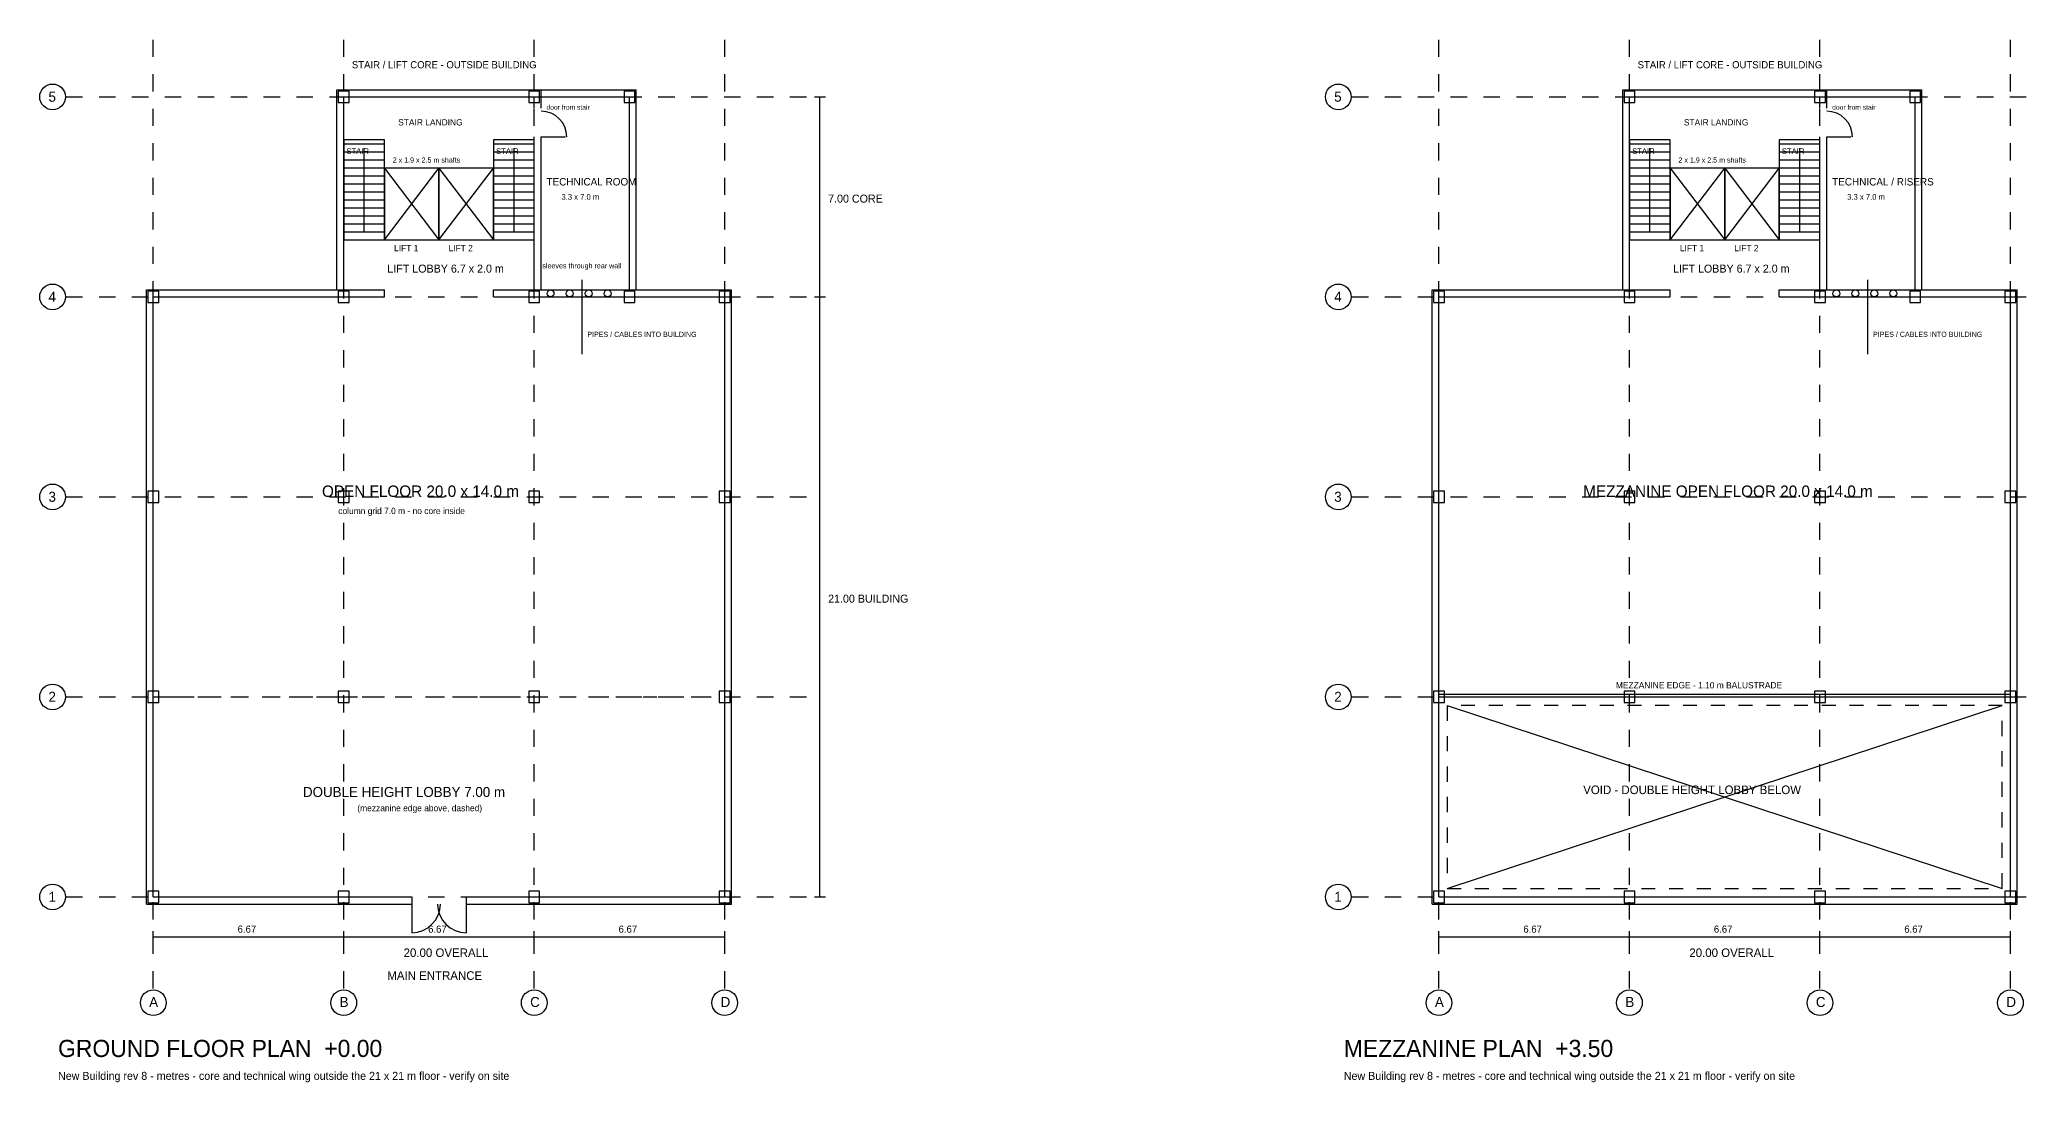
# Model space of a CAD drawing. Header units: metres. Extents: x -4 to 467, y -58 to 89.
# Drawn here: x -4 to 65.6, y -6.5 to 30 of the extents above; entities that cross this region are included whole.
import ezdxf

# ---------------------------------------------------------------- set-up
doc = ezdxf.new("R2010")
doc.units = ezdxf.units.M
for name, color, linetype in [('COLUMNS', 7, 'CONTINUOUS'), ('CORE', 1, 'CONTINUOUS'), ('DIMS', 3, 'CONTINUOUS'), ('DOORS', 4, 'CONTINUOUS'), ('GRID', 8, 'CONTINUOUS'), ('HIDDEN', 8, 'CONTINUOUS'), ('SERVICES', 6, 'CONTINUOUS'), ('SLAB', 7, 'CONTINUOUS'), ('TEXT', 7, 'CONTINUOUS'), ('TITLE', 2, 'CONTINUOUS'), ('WALLS', 7, 'CONTINUOUS')]:
    doc.layers.add(name, color=color, linetype=linetype)

msp = doc.modelspace()

# ---------------------------------------------------------------- linework, layer by layer
at = {"layer": 'COLUMNS'}
for p, q in [((6.8571, 28.2), (6.4762, 28.2)), ((6.4762, 28.2), (6.4762, 27.8)), ((6.8571, 27.8), (6.8571, 28.2)), ((13.5238, 28.2), (13.1429, 28.2)), ((13.1429, 28.2), (13.1429, 27.8)), ((13.5238, 27.8), (13.5238, 28.2)), ((16.8571, 28.2), (16.4762, 28.2)), ((16.4762, 28.2), (16.4762, 27.8)), ((16.8571, 27.8), (16.8571, 28.2)), ((51.8571, 28.2), (51.4762, 28.2)), ((51.4762, 28.2), (51.4762, 27.8)), ((51.8571, 27.8), (51.8571, 28.2)), ((58.5238, 28.2), (58.1429, 28.2)), ((58.1429, 28.2), (58.1429, 27.8)), ((58.5238, 27.8), (58.5238, 28.2)), ((61.8571, 28.2), (61.4762, 28.2)), ((61.4762, 28.2), (61.4762, 27.8)), ((61.8571, 27.8), (61.8571, 28.2)), ((6.4762, 27.8), (6.8571, 27.8)), ((13.1429, 27.8), (13.5238, 27.8)), ((16.4762, 27.8), (16.8571, 27.8)), ((51.4762, 27.8), (51.8571, 27.8)), ((58.1429, 27.8), (58.5238, 27.8)), ((61.4762, 27.8), (61.8571, 27.8)), ((0.1905, 21.2), (-0.1905, 21.2)), ((-0.1905, 21.2), (-0.1905, 20.8)), ((0.1905, 20.8), (0.1905, 21.2)), ((6.8571, 21.2), (6.4762, 21.2)), ((6.4762, 21.2), (6.4762, 20.8)), ((6.8571, 20.8), (6.8571, 21.2)), ((13.5238, 21.2), (13.1429, 21.2)), ((13.1429, 21.2), (13.1429, 20.8)), ((13.5238, 20.8), (13.5238, 21.2)), ((16.8571, 21.2), (16.4762, 21.2)), ((16.4762, 21.2), (16.4762, 20.8)), ((16.8571, 20.8), (16.8571, 21.2)), ((20.1905, 21.2), (19.8095, 21.2)), ((19.8095, 21.2), (19.8095, 20.8)), ((20.1905, 20.8), (20.1905, 21.2)), ((45.1905, 21.2), (44.8095, 21.2)), ((44.8095, 21.2), (44.8095, 20.8)), ((45.1905, 20.8), (45.1905, 21.2)), ((51.8571, 21.2), (51.4762, 21.2)), ((51.4762, 21.2), (51.4762, 20.8)), ((51.8571, 20.8), (51.8571, 21.2)), ((58.5238, 21.2), (58.1429, 21.2)), ((58.1429, 21.2), (58.1429, 20.8)), ((58.5238, 20.8), (58.5238, 21.2)), ((61.8571, 21.2), (61.4762, 21.2)), ((61.4762, 21.2), (61.4762, 20.8)), ((61.8571, 20.8), (61.8571, 21.2)), ((65.1905, 21.2), (64.8095, 21.2)), ((64.8095, 21.2), (64.8095, 20.8)), ((65.1905, 20.8), (65.1905, 21.2)), ((-0.1905, 20.8), (0.1905, 20.8)), ((6.4762, 20.8), (6.8571, 20.8)), ((13.1429, 20.8), (13.5238, 20.8)), ((16.4762, 20.8), (16.8571, 20.8)), ((19.8095, 20.8), (20.1905, 20.8)), ((44.8095, 20.8), (45.1905, 20.8)), ((51.4762, 20.8), (51.8571, 20.8)), ((58.1429, 20.8), (58.5238, 20.8)), ((61.4762, 20.8), (61.8571, 20.8)), ((64.8095, 20.8), (65.1905, 20.8)), ((0.1905, 14.2), (-0.1905, 14.2)), ((-0.1905, 14.2), (-0.1905, 13.8)), ((0.1905, 13.8), (0.1905, 14.2)), ((6.8571, 14.2), (6.4762, 14.2)), ((6.4762, 14.2), (6.4762, 13.8)), ((6.8571, 13.8), (6.8571, 14.2)), ((13.5238, 14.2), (13.1429, 14.2)), ((13.1429, 14.2), (13.1429, 13.8)), ((13.5238, 13.8), (13.5238, 14.2)), ((20.1905, 14.2), (19.8095, 14.2)), ((19.8095, 14.2), (19.8095, 13.8)), ((20.1905, 13.8), (20.1905, 14.2)), ((45.1905, 14.2), (44.8095, 14.2)), ((44.8095, 14.2), (44.8095, 13.8)), ((45.1905, 13.8), (45.1905, 14.2)), ((51.8571, 14.2), (51.4762, 14.2)), ((51.4762, 14.2), (51.4762, 13.8)), ((51.8571, 13.8), (51.8571, 14.2)), ((58.5238, 14.2), (58.1429, 14.2)), ((58.1429, 14.2), (58.1429, 13.8)), ((58.5238, 13.8), (58.5238, 14.2)), ((65.1905, 14.2), (64.8095, 14.2)), ((64.8095, 14.2), (64.8095, 13.8)), ((65.1905, 13.8), (65.1905, 14.2)), ((-0.1905, 13.8), (0.1905, 13.8)), ((6.4762, 13.8), (6.8571, 13.8)), ((13.1429, 13.8), (13.5238, 13.8)), ((19.8095, 13.8), (20.1905, 13.8)), ((44.8095, 13.8), (45.1905, 13.8)), ((51.4762, 13.8), (51.8571, 13.8)), ((58.1429, 13.8), (58.5238, 13.8)), ((64.8095, 13.8), (65.1905, 13.8)), ((0.1905, 7.2), (-0.1905, 7.2)), ((-0.1905, 7.2), (-0.1905, 6.8)), ((0.1905, 6.8), (0.1905, 7.2)), ((6.8571, 7.2), (6.4762, 7.2)), ((6.4762, 7.2), (6.4762, 6.8)), ((6.8571, 6.8), (6.8571, 7.2)), ((13.5238, 7.2), (13.1429, 7.2)), ((13.1429, 7.2), (13.1429, 6.8)), ((13.5238, 6.8), (13.5238, 7.2)), ((20.1905, 7.2), (19.8095, 7.2)), ((19.8095, 7.2), (19.8095, 6.8)), ((20.1905, 6.8), (20.1905, 7.2)), ((45.1905, 7.2), (44.8095, 7.2)), ((44.8095, 7.2), (44.8095, 6.8)), ((45.1905, 6.8), (45.1905, 7.2)), ((51.8571, 7.2), (51.4762, 7.2)), ((51.4762, 7.2), (51.4762, 6.8)), ((51.8571, 6.8), (51.8571, 7.2)), ((58.5238, 7.2), (58.1429, 7.2)), ((58.1429, 7.2), (58.1429, 6.8)), ((58.5238, 6.8), (58.5238, 7.2)), ((65.1905, 7.2), (64.8095, 7.2)), ((64.8095, 7.2), (64.8095, 6.8)), ((65.1905, 6.8), (65.1905, 7.2)), ((-0.1905, 6.8), (0.1905, 6.8)), ((6.4762, 6.8), (6.8571, 6.8)), ((13.1429, 6.8), (13.5238, 6.8)), ((19.8095, 6.8), (20.1905, 6.8)), ((44.8095, 6.8), (45.1905, 6.8)), ((51.4762, 6.8), (51.8571, 6.8)), ((58.1429, 6.8), (58.5238, 6.8)), ((64.8095, 6.8), (65.1905, 6.8)), ((0.1905, 0.2), (-0.1905, 0.2)), ((-0.1905, 0.2), (-0.1905, -0.2)), ((0.1905, -0.2), (0.1905, 0.2)), ((6.8571, 0.2), (6.4762, 0.2)), ((6.4762, 0.2), (6.4762, -0.2)), ((6.8571, -0.2), (6.8571, 0.2)), ((13.5238, 0.2), (13.1429, 0.2)), ((13.1429, 0.2), (13.1429, -0.2)), ((13.5238, -0.2), (13.5238, 0.2)), ((20.1905, 0.2), (19.8095, 0.2)), ((19.8095, 0.2), (19.8095, -0.2)), ((20.1905, -0.2), (20.1905, 0.2)), ((45.1905, 0.2), (44.8095, 0.2)), ((44.8095, 0.2), (44.8095, -0.2)), ((45.1905, -0.2), (45.1905, 0.2)), ((51.8571, 0.2), (51.4762, 0.2)), ((51.4762, 0.2), (51.4762, -0.2)), ((51.8571, -0.2), (51.8571, 0.2)), ((58.5238, 0.2), (58.1429, 0.2)), ((58.1429, 0.2), (58.1429, -0.2)), ((58.5238, -0.2), (58.5238, 0.2)), ((65.1905, 0.2), (64.8095, 0.2)), ((64.8095, 0.2), (64.8095, -0.2)), ((65.1905, -0.2), (65.1905, 0.2)), ((-0.1905, -0.2), (0.1905, -0.2)), ((6.4762, -0.2), (6.8571, -0.2)), ((13.1429, -0.2), (13.5238, -0.2)), ((19.8095, -0.2), (20.1905, -0.2)), ((44.8095, -0.2), (45.1905, -0.2)), ((51.4762, -0.2), (51.8571, -0.2)), ((58.1429, -0.2), (58.5238, -0.2)), ((64.8095, -0.2), (65.1905, -0.2))]:
    msp.add_line(p, q, dxfattribs=at)
at = {"layer": 'CORE'}
for p, q in [((6.4286, 21.25), (6.4286, 28.25)), ((6.4286, 28.25), (13.5714, 28.25)), ((6.6667, 21.25), (6.6667, 28)), ((6.6667, 28), (13.3333, 28)), ((13.3333, 27.6), (13.3333, 28)), ((13.3333, 28), (16.6667, 28)), ((13.5714, 27.6), (13.5714, 28.25)), ((13.5714, 28.25), (16.9048, 28.25)), ((16.6667, 21.25), (16.6667, 28)), ((16.9048, 21.25), (16.9048, 28.25)), ((51.4286, 21.25), (51.4286, 28.25)), ((51.4286, 28.25), (58.5714, 28.25)), ((51.6667, 21.25), (51.6667, 28)), ((51.6667, 28), (58.3333, 28)), ((58.3333, 27.6), (58.3333, 28)), ((58.3333, 28), (61.6667, 28)), ((58.5714, 27.6), (58.5714, 28.25)), ((58.5714, 28.25), (61.9048, 28.25)), ((61.6667, 21.25), (61.6667, 28)), ((61.9048, 21.25), (61.9048, 28.25)), ((8.0952, 26.5), (6.6667, 26.5)), ((6.6667, 26.5), (6.6667, 23)), ((8.0952, 23), (8.0952, 26.5)), ((13.3333, 26.5), (11.9048, 26.5)), ((11.9048, 26.5), (11.9048, 23)), ((13.3333, 21.25), (13.3333, 26.6)), ((13.3333, 23), (13.3333, 26.5)), ((13.5714, 21.25), (13.5714, 26.6)), ((53.0952, 26.5), (51.6667, 26.5)), ((51.6667, 26.5), (51.6667, 23)), ((53.0952, 23), (53.0952, 26.5)), ((58.3333, 26.5), (56.9048, 26.5)), ((56.9048, 26.5), (56.9048, 23)), ((58.3333, 21.25), (58.3333, 26.6)), ((58.3333, 23), (58.3333, 26.5)), ((58.5714, 21.25), (58.5714, 26.6)), ((6.6667, 26.36), (8.0952, 26.36)), ((6.6667, 26.08), (8.0952, 26.08)), ((6.6667, 25.8), (8.0952, 25.8)), ((7.381, 23.3), (7.381, 26.2)), ((11.9048, 26.36), (13.3333, 26.36)), ((11.9048, 26.08), (13.3333, 26.08)), ((11.9048, 25.8), (13.3333, 25.8)), ((12.619, 26.2), (12.619, 23.3)), ((51.6667, 26.36), (53.0952, 26.36)), ((51.6667, 26.08), (53.0952, 26.08)), ((51.6667, 25.8), (53.0952, 25.8)), ((52.381, 23.3), (52.381, 26.2)), ((56.9048, 26.36), (58.3333, 26.36)), ((56.9048, 26.08), (58.3333, 26.08)), ((56.9048, 25.8), (58.3333, 25.8)), ((57.619, 26.2), (57.619, 23.3)), ((6.6667, 25.52), (8.0952, 25.52)), ((6.6667, 25.24), (8.0952, 25.24)), ((10, 25.5), (8.0952, 25.5)), ((8.0952, 25.5), (8.0952, 23)), ((8.0952, 23), (10, 25.5)), ((8.0952, 25.5), (10, 23)), ((10, 23), (10, 25.5)), ((11.9048, 25.5), (10, 25.5)), ((10, 25.5), (10, 23)), ((10, 23), (11.9048, 25.5)), ((10, 25.5), (11.9048, 23)), ((11.9048, 25.52), (13.3333, 25.52)), ((11.9048, 23), (11.9048, 25.5)), ((11.9048, 25.24), (13.3333, 25.24)), ((51.6667, 25.52), (53.0952, 25.52)), ((51.6667, 25.24), (53.0952, 25.24)), ((55, 25.5), (53.0952, 25.5)), ((53.0952, 25.5), (53.0952, 23)), ((53.0952, 23), (55, 25.5)), ((53.0952, 25.5), (55, 23)), ((55, 23), (55, 25.5)), ((56.9048, 25.5), (55, 25.5)), ((55, 25.5), (55, 23)), ((55, 23), (56.9048, 25.5)), ((55, 25.5), (56.9048, 23)), ((56.9048, 25.52), (58.3333, 25.52)), ((56.9048, 23), (56.9048, 25.5)), ((56.9048, 25.24), (58.3333, 25.24)), ((6.6667, 24.96), (8.0952, 24.96)), ((6.6667, 24.68), (8.0952, 24.68)), ((6.6667, 24.4), (8.0952, 24.4)), ((11.9048, 24.96), (13.3333, 24.96)), ((11.9048, 24.68), (13.3333, 24.68)), ((11.9048, 24.4), (13.3333, 24.4)), ((51.6667, 24.96), (53.0952, 24.96)), ((51.6667, 24.68), (53.0952, 24.68)), ((51.6667, 24.4), (53.0952, 24.4)), ((56.9048, 24.96), (58.3333, 24.96)), ((56.9048, 24.68), (58.3333, 24.68)), ((56.9048, 24.4), (58.3333, 24.4)), ((6.6667, 24.12), (8.0952, 24.12)), ((6.6667, 23.84), (8.0952, 23.84)), ((11.9048, 24.12), (13.3333, 24.12)), ((11.9048, 23.84), (13.3333, 23.84)), ((51.6667, 24.12), (53.0952, 24.12)), ((51.6667, 23.84), (53.0952, 23.84)), ((56.9048, 24.12), (58.3333, 24.12)), ((56.9048, 23.84), (58.3333, 23.84)), ((6.6667, 23.56), (8.0952, 23.56)), ((6.6667, 23.28), (8.0952, 23.28)), ((6.6667, 23), (8.0952, 23)), ((6.6667, 23), (8.0952, 23)), ((8.0952, 23), (10, 23)), ((10, 23), (11.9048, 23)), ((11.9048, 23.56), (13.3333, 23.56)), ((11.9048, 23.28), (13.3333, 23.28)), ((11.9048, 23), (13.3333, 23)), ((11.9048, 23), (13.3333, 23)), ((51.6667, 23.56), (53.0952, 23.56)), ((51.6667, 23.28), (53.0952, 23.28)), ((51.6667, 23), (53.0952, 23)), ((51.6667, 23), (53.0952, 23)), ((53.0952, 23), (55, 23)), ((55, 23), (56.9048, 23)), ((56.9048, 23.56), (58.3333, 23.56)), ((56.9048, 23.28), (58.3333, 23.28)), ((56.9048, 23), (58.3333, 23)), ((56.9048, 23), (58.3333, 23))]:
    msp.add_line(p, q, dxfattribs=at)
at = {"layer": 'DIMS'}
for p, q in [((23.1429, 28), (23.5238, 28)), ((23.3333, 0), (23.3333, 28)), ((23.1429, 21), (23.5238, 21)), ((23.1429, 0), (23.5238, 0)), ((0, -1.6), (0, -1.2)), ((6.6667, -1.6), (6.6667, -1.2)), ((13.3333, -1.6), (13.3333, -1.2)), ((20, -1.6), (20, -1.2)), ((45, -1.6), (45, -1.2)), ((51.6667, -1.6), (51.6667, -1.2)), ((58.3333, -1.6), (58.3333, -1.2)), ((65, -1.6), (65, -1.2)), ((0, -1.4), (20, -1.4)), ((45, -1.4), (65, -1.4))]:
    msp.add_line(p, q, dxfattribs=at)
at = {"layer": 'DOORS'}
for p, q in [((13.5714, 26.6), (14.4286, 26.6)), ((58.5714, 26.6), (59.4286, 26.6)), ((9.0476, -0.25), (9.0476, -1.25)), ((10.9524, -0.25), (10.9524, -1.25))]:
    msp.add_line(p, q, dxfattribs=at)
for centre, radius, start, end in [((13.5714, 26.6), 0.9, 0, 90), ((58.5714, 26.6), 0.9, 0, 90), ((9.0476, -0.25), 1, 270, 360), ((10.9524, -0.25), 1, 180, 270)]:
    msp.add_arc(centre, radius, start, end, dxfattribs=at)
at = {"layer": 'GRID'}
for p, q in [((0, 29.3964), (0, 30)), ((6.6667, 29.3964), (6.6667, 30)), ((13.3333, 29.3964), (13.3333, 30)), ((20, 29.3964), (20, 30)), ((45, 29.3964), (45, 30)), ((51.6667, 29.3964), (51.6667, 30)), ((58.3333, 29.3964), (58.3333, 30)), ((65, 29.3964), (65, 30)), ((0, 28.1891), (0, 28.7927)), ((6.6667, 28.1891), (6.6667, 28.7927)), ((13.3333, 28.1891), (13.3333, 28.7927)), ((20, 28.1891), (20, 28.7927)), ((45, 28.1891), (45, 28.7927)), ((51.6667, 28.1891), (51.6667, 28.7927)), ((58.3333, 28.1891), (58.3333, 28.7927)), ((65, 28.1891), (65, 28.7927)), ((-3.0476, 28), (-2.472, 28)), ((-1.8963, 28), (-1.3206, 28)), ((-0.745, 28), (-0.1693, 28)), ((0.4063, 28), (0.982, 28)), ((1.5577, 28), (2.1333, 28)), ((2.709, 28), (3.2847, 28)), ((3.8603, 28), (4.436, 28)), ((5.0116, 28), (5.5873, 28)), ((6.163, 28), (6.7386, 28)), ((7.3143, 28), (7.8899, 28)), ((8.4656, 28), (9.0413, 28)), ((9.6169, 28), (10.1926, 28)), ((10.7683, 28), (11.3439, 28)), ((11.9196, 28), (12.4952, 28)), ((13.0709, 28), (13.6466, 28)), ((14.2222, 28), (14.7979, 28)), ((15.3735, 28), (15.9492, 28)), ((16.5249, 28), (17.1005, 28)), ((17.6762, 28), (18.2519, 28)), ((18.8275, 28), (19.4032, 28)), ((19.9788, 28), (20.5545, 28)), ((21.1302, 28), (21.7058, 28)), ((22.2815, 28), (22.8571, 28)), ((41.9524, 28), (42.528, 28)), ((43.1037, 28), (43.6794, 28)), ((44.255, 28), (44.8307, 28)), ((45.4063, 28), (45.982, 28)), ((46.5577, 28), (47.1333, 28)), ((47.709, 28), (48.2847, 28)), ((48.8603, 28), (49.436, 28)), ((50.0116, 28), (50.5873, 28)), ((51.163, 28), (51.7386, 28)), ((52.3143, 28), (52.8899, 28)), ((53.4656, 28), (54.0413, 28)), ((54.6169, 28), (55.1926, 28)), ((55.7683, 28), (56.3439, 28)), ((56.9196, 28), (57.4952, 28)), ((58.0709, 28), (58.6466, 28)), ((59.2222, 28), (59.7979, 28)), ((60.3735, 28), (60.9492, 28)), ((61.5249, 28), (62.1005, 28)), ((62.6762, 28), (63.2519, 28)), ((63.8275, 28), (64.4032, 28)), ((64.9788, 28), (65.5545, 28)), ((0, 26.9818), (0, 27.5855)), ((6.6667, 26.9818), (6.6667, 27.5855)), ((13.3333, 26.9818), (13.3333, 27.5855)), ((20, 26.9818), (20, 27.5855)), ((45, 26.9818), (45, 27.5855)), ((51.6667, 26.9818), (51.6667, 27.5855)), ((58.3333, 26.9818), (58.3333, 27.5855)), ((65, 26.9818), (65, 27.5855)), ((0, 25.7745), (0, 26.3782)), ((6.6667, 25.7745), (6.6667, 26.3782)), ((13.3333, 25.7745), (13.3333, 26.3782)), ((20, 25.7745), (20, 26.3782)), ((45, 25.7745), (45, 26.3782)), ((51.6667, 25.7745), (51.6667, 26.3782)), ((58.3333, 25.7745), (58.3333, 26.3782)), ((65, 25.7745), (65, 26.3782)), ((0, 24.5673), (0, 25.1709)), ((6.6667, 24.5673), (6.6667, 25.1709)), ((13.3333, 24.5673), (13.3333, 25.1709)), ((20, 24.5673), (20, 25.1709)), ((45, 24.5673), (45, 25.1709)), ((51.6667, 24.5673), (51.6667, 25.1709)), ((58.3333, 24.5673), (58.3333, 25.1709)), ((65, 24.5673), (65, 25.1709)), ((0, 23.36), (0, 23.9636)), ((6.6667, 23.36), (6.6667, 23.9636)), ((13.3333, 23.36), (13.3333, 23.9636)), ((20, 23.36), (20, 23.9636)), ((45, 23.36), (45, 23.9636)), ((51.6667, 23.36), (51.6667, 23.9636)), ((58.3333, 23.36), (58.3333, 23.9636)), ((65, 23.36), (65, 23.9636)), ((0, 22.1527), (0, 22.7564)), ((6.6667, 22.1527), (6.6667, 22.7564)), ((13.3333, 22.1527), (13.3333, 22.7564)), ((20, 22.1527), (20, 22.7564)), ((45, 22.1527), (45, 22.7564)), ((51.6667, 22.1527), (51.6667, 22.7564)), ((58.3333, 22.1527), (58.3333, 22.7564)), ((65, 22.1527), (65, 22.7564)), ((-3.0476, 21), (-2.472, 21)), ((-1.8963, 21), (-1.3206, 21)), ((-0.745, 21), (-0.1693, 21)), ((0, 20.9455), (0, 21.5491)), ((0.4063, 21), (0.982, 21)), ((1.5577, 21), (2.1333, 21)), ((2.709, 21), (3.2847, 21)), ((3.8603, 21), (4.436, 21)), ((5.0116, 21), (5.5873, 21)), ((6.163, 21), (6.7386, 21)), ((6.6667, 20.9455), (6.6667, 21.5491)), ((7.3143, 21), (7.8899, 21)), ((8.4656, 21), (9.0413, 21)), ((9.6169, 21), (10.1926, 21)), ((10.7683, 21), (11.3439, 21)), ((11.9196, 21), (12.4952, 21)), ((13.0709, 21), (13.6466, 21)), ((13.3333, 20.9455), (13.3333, 21.5491)), ((14.2222, 21), (14.7979, 21)), ((15.3735, 21), (15.9492, 21)), ((16.5249, 21), (17.1005, 21)), ((17.6762, 21), (18.2519, 21)), ((18.8275, 21), (19.4032, 21)), ((19.9788, 21), (20.5545, 21)), ((20, 20.9455), (20, 21.5491)), ((21.1302, 21), (21.7058, 21)), ((22.2815, 21), (22.8571, 21)), ((41.9524, 21), (42.528, 21)), ((43.1037, 21), (43.6794, 21)), ((44.255, 21), (44.8307, 21)), ((45, 20.9455), (45, 21.5491)), ((45.4063, 21), (45.982, 21)), ((46.5577, 21), (47.1333, 21)), ((47.709, 21), (48.2847, 21)), ((48.8603, 21), (49.436, 21)), ((50.0116, 21), (50.5873, 21)), ((51.163, 21), (51.7386, 21)), ((51.6667, 20.9455), (51.6667, 21.5491)), ((52.3143, 21), (52.8899, 21)), ((53.4656, 21), (54.0413, 21)), ((54.6169, 21), (55.1926, 21)), ((55.7683, 21), (56.3439, 21)), ((56.9196, 21), (57.4952, 21)), ((58.0709, 21), (58.6466, 21)), ((58.3333, 20.9455), (58.3333, 21.5491)), ((59.2222, 21), (59.7979, 21)), ((60.3735, 21), (60.9492, 21)), ((61.5249, 21), (62.1005, 21)), ((62.6762, 21), (63.2519, 21)), ((63.8275, 21), (64.4032, 21)), ((64.9788, 21), (65.5545, 21)), ((65, 20.9455), (65, 21.5491)), ((0, 19.7382), (0, 20.3418)), ((6.6667, 19.7382), (6.6667, 20.3418)), ((13.3333, 19.7382), (13.3333, 20.3418)), ((20, 19.7382), (20, 20.3418)), ((45, 19.7382), (45, 20.3418)), ((51.6667, 19.7382), (51.6667, 20.3418)), ((58.3333, 19.7382), (58.3333, 20.3418)), ((65, 19.7382), (65, 20.3418)), ((0, 18.5309), (0, 19.1345)), ((6.6667, 18.5309), (6.6667, 19.1345)), ((13.3333, 18.5309), (13.3333, 19.1345)), ((20, 18.5309), (20, 19.1345)), ((45, 18.5309), (45, 19.1345)), ((51.6667, 18.5309), (51.6667, 19.1345)), ((58.3333, 18.5309), (58.3333, 19.1345)), ((65, 18.5309), (65, 19.1345)), ((0, 17.3236), (0, 17.9273)), ((6.6667, 17.3236), (6.6667, 17.9273)), ((13.3333, 17.3236), (13.3333, 17.9273)), ((20, 17.3236), (20, 17.9273)), ((45, 17.3236), (45, 17.9273)), ((51.6667, 17.3236), (51.6667, 17.9273)), ((58.3333, 17.3236), (58.3333, 17.9273)), ((65, 17.3236), (65, 17.9273)), ((0, 16.1164), (0, 16.72)), ((6.6667, 16.1164), (6.6667, 16.72)), ((13.3333, 16.1164), (13.3333, 16.72)), ((20, 16.1164), (20, 16.72)), ((45, 16.1164), (45, 16.72)), ((51.6667, 16.1164), (51.6667, 16.72)), ((58.3333, 16.1164), (58.3333, 16.72)), ((65, 16.1164), (65, 16.72)), ((0, 14.9091), (0, 15.5127)), ((6.6667, 14.9091), (6.6667, 15.5127)), ((13.3333, 14.9091), (13.3333, 15.5127)), ((20, 14.9091), (20, 15.5127)), ((45, 14.9091), (45, 15.5127)), ((51.6667, 14.9091), (51.6667, 15.5127)), ((58.3333, 14.9091), (58.3333, 15.5127)), ((65, 14.9091), (65, 15.5127)), ((-3.0476, 14), (-2.472, 14)), ((-1.8963, 14), (-1.3206, 14)), ((-0.745, 14), (-0.1693, 14)), ((0, 13.7018), (0, 14.3055)), ((0.4063, 14), (0.982, 14)), ((1.5577, 14), (2.1333, 14)), ((2.709, 14), (3.2847, 14)), ((3.8603, 14), (4.436, 14)), ((5.0116, 14), (5.5873, 14)), ((6.163, 14), (6.7386, 14)), ((6.6667, 13.7018), (6.6667, 14.3055)), ((7.3143, 14), (7.8899, 14)), ((8.4656, 14), (9.0413, 14)), ((9.6169, 14), (10.1926, 14)), ((10.7683, 14), (11.3439, 14)), ((11.9196, 14), (12.4952, 14)), ((13.0709, 14), (13.6466, 14)), ((13.3333, 13.7018), (13.3333, 14.3055)), ((14.2222, 14), (14.7979, 14)), ((15.3735, 14), (15.9492, 14)), ((16.5249, 14), (17.1005, 14)), ((17.6762, 14), (18.2519, 14)), ((18.8275, 14), (19.4032, 14)), ((19.9788, 14), (20.5545, 14)), ((20, 13.7018), (20, 14.3055)), ((21.1302, 14), (21.7058, 14)), ((22.2815, 14), (22.8571, 14)), ((41.9524, 14), (42.528, 14)), ((43.1037, 14), (43.6794, 14)), ((44.255, 14), (44.8307, 14)), ((45, 13.7018), (45, 14.3055)), ((45.4063, 14), (45.982, 14)), ((46.5577, 14), (47.1333, 14)), ((47.709, 14), (48.2847, 14)), ((48.8603, 14), (49.436, 14)), ((50.0116, 14), (50.5873, 14)), ((51.163, 14), (51.7386, 14)), ((51.6667, 13.7018), (51.6667, 14.3055)), ((52.3143, 14), (52.8899, 14)), ((53.4656, 14), (54.0413, 14)), ((54.6169, 14), (55.1926, 14)), ((55.7683, 14), (56.3439, 14)), ((56.9196, 14), (57.4952, 14)), ((58.0709, 14), (58.6466, 14)), ((58.3333, 13.7018), (58.3333, 14.3055)), ((59.2222, 14), (59.7979, 14)), ((60.3735, 14), (60.9492, 14)), ((61.5249, 14), (62.1005, 14)), ((62.6762, 14), (63.2519, 14)), ((63.8275, 14), (64.4032, 14)), ((64.9788, 14), (65.5545, 14)), ((65, 13.7018), (65, 14.3055)), ((0, 12.4945), (0, 13.0982)), ((6.6667, 12.4945), (6.6667, 13.0982)), ((13.3333, 12.4945), (13.3333, 13.0982)), ((20, 12.4945), (20, 13.0982)), ((45, 12.4945), (45, 13.0982)), ((51.6667, 12.4945), (51.6667, 13.0982)), ((58.3333, 12.4945), (58.3333, 13.0982)), ((65, 12.4945), (65, 13.0982)), ((0, 11.2873), (0, 11.8909)), ((6.6667, 11.2873), (6.6667, 11.8909)), ((13.3333, 11.2873), (13.3333, 11.8909)), ((20, 11.2873), (20, 11.8909)), ((45, 11.2873), (45, 11.8909)), ((51.6667, 11.2873), (51.6667, 11.8909)), ((58.3333, 11.2873), (58.3333, 11.8909)), ((65, 11.2873), (65, 11.8909)), ((0, 10.08), (0, 10.6836)), ((6.6667, 10.08), (6.6667, 10.6836)), ((13.3333, 10.08), (13.3333, 10.6836)), ((20, 10.08), (20, 10.6836)), ((45, 10.08), (45, 10.6836)), ((51.6667, 10.08), (51.6667, 10.6836)), ((58.3333, 10.08), (58.3333, 10.6836)), ((65, 10.08), (65, 10.6836)), ((0, 8.8727), (0, 9.4764)), ((6.6667, 8.8727), (6.6667, 9.4764)), ((13.3333, 8.8727), (13.3333, 9.4764)), ((20, 8.8727), (20, 9.4764)), ((45, 8.8727), (45, 9.4764)), ((51.6667, 8.8727), (51.6667, 9.4764)), ((58.3333, 8.8727), (58.3333, 9.4764)), ((65, 8.8727), (65, 9.4764)), ((0, 7.6655), (0, 8.2691)), ((6.6667, 7.6655), (6.6667, 8.2691)), ((13.3333, 7.6655), (13.3333, 8.2691)), ((20, 7.6655), (20, 8.2691)), ((45, 7.6655), (45, 8.2691)), ((51.6667, 7.6655), (51.6667, 8.2691)), ((58.3333, 7.6655), (58.3333, 8.2691)), ((65, 7.6655), (65, 8.2691)), ((-3.0476, 7), (-2.472, 7)), ((-1.8963, 7), (-1.3206, 7)), ((-0.745, 7), (-0.1693, 7)), ((0, 6.4582), (0, 7.0618)), ((0.4063, 7), (0.982, 7)), ((1.5577, 7), (2.1333, 7)), ((2.709, 7), (3.2847, 7)), ((3.8603, 7), (4.436, 7)), ((5.0116, 7), (5.5873, 7)), ((6.163, 7), (6.7386, 7)), ((6.6667, 6.4582), (6.6667, 7.0618)), ((7.3143, 7), (7.8899, 7)), ((8.4656, 7), (9.0413, 7)), ((9.6169, 7), (10.1926, 7)), ((10.7683, 7), (11.3439, 7)), ((11.9196, 7), (12.4952, 7)), ((13.0709, 7), (13.6466, 7)), ((13.3333, 6.4582), (13.3333, 7.0618)), ((14.2222, 7), (14.7979, 7)), ((15.3735, 7), (15.9492, 7)), ((16.5249, 7), (17.1005, 7)), ((17.6762, 7), (18.2519, 7)), ((18.8275, 7), (19.4032, 7)), ((19.9788, 7), (20.5545, 7)), ((20, 6.4582), (20, 7.0618)), ((21.1302, 7), (21.7058, 7)), ((22.2815, 7), (22.8571, 7)), ((41.9524, 7), (42.528, 7)), ((43.1037, 7), (43.6794, 7)), ((44.255, 7), (44.8307, 7)), ((45, 6.4582), (45, 7.0618)), ((45.4063, 7), (45.982, 7)), ((46.5577, 7), (47.1333, 7)), ((47.709, 7), (48.2847, 7)), ((48.8603, 7), (49.436, 7)), ((50.0116, 7), (50.5873, 7)), ((51.163, 7), (51.7386, 7)), ((51.6667, 6.4582), (51.6667, 7.0618)), ((52.3143, 7), (52.8899, 7)), ((53.4656, 7), (54.0413, 7)), ((54.6169, 7), (55.1926, 7)), ((55.7683, 7), (56.3439, 7)), ((56.9196, 7), (57.4952, 7)), ((58.0709, 7), (58.6466, 7)), ((58.3333, 6.4582), (58.3333, 7.0618)), ((59.2222, 7), (59.7979, 7)), ((60.3735, 7), (60.9492, 7)), ((61.5249, 7), (62.1005, 7)), ((62.6762, 7), (63.2519, 7)), ((63.8275, 7), (64.4032, 7)), ((64.9788, 7), (65.5545, 7)), ((65, 6.4582), (65, 7.0618)), ((0, 5.2509), (0, 5.8545)), ((6.6667, 5.2509), (6.6667, 5.8545)), ((13.3333, 5.2509), (13.3333, 5.8545)), ((20, 5.2509), (20, 5.8545)), ((45, 5.2509), (45, 5.8545)), ((51.6667, 5.2509), (51.6667, 5.8545)), ((58.3333, 5.2509), (58.3333, 5.8545)), ((65, 5.2509), (65, 5.8545)), ((0, 4.0436), (0, 4.6473)), ((6.6667, 4.0436), (6.6667, 4.6473)), ((13.3333, 4.0436), (13.3333, 4.6473)), ((20, 4.0436), (20, 4.6473)), ((45, 4.0436), (45, 4.6473)), ((51.6667, 4.0436), (51.6667, 4.6473)), ((58.3333, 4.0436), (58.3333, 4.6473)), ((65, 4.0436), (65, 4.6473)), ((0, 2.8364), (0, 3.44)), ((6.6667, 2.8364), (6.6667, 3.44)), ((13.3333, 2.8364), (13.3333, 3.44)), ((20, 2.8364), (20, 3.44)), ((45, 2.8364), (45, 3.44)), ((51.6667, 2.8364), (51.6667, 3.44)), ((58.3333, 2.8364), (58.3333, 3.44)), ((65, 2.8364), (65, 3.44)), ((0, 1.6291), (0, 2.2327)), ((6.6667, 1.6291), (6.6667, 2.2327)), ((13.3333, 1.6291), (13.3333, 2.2327)), ((20, 1.6291), (20, 2.2327)), ((45, 1.6291), (45, 2.2327)), ((51.6667, 1.6291), (51.6667, 2.2327)), ((58.3333, 1.6291), (58.3333, 2.2327)), ((65, 1.6291), (65, 2.2327)), ((0, 0.4218), (0, 1.0255)), ((6.6667, 0.4218), (6.6667, 1.0255)), ((13.3333, 0.4218), (13.3333, 1.0255)), ((20, 0.4218), (20, 1.0255)), ((45, 0.4218), (45, 1.0255)), ((51.6667, 0.4218), (51.6667, 1.0255)), ((58.3333, 0.4218), (58.3333, 1.0255)), ((65, 0.4218), (65, 1.0255)), ((-3.0476, 0), (-2.472, 0)), ((-1.8963, 0), (-1.3206, 0)), ((-0.745, 0), (-0.1693, 0)), ((0.4063, 0), (0.982, 0)), ((1.5577, 0), (2.1333, 0)), ((2.709, 0), (3.2847, 0)), ((3.8603, 0), (4.436, 0)), ((5.0116, 0), (5.5873, 0)), ((6.163, 0), (6.7386, 0)), ((7.3143, 0), (7.8899, 0)), ((8.4656, 0), (9.0413, 0)), ((9.6169, 0), (10.1926, 0)), ((10.7683, 0), (11.3439, 0)), ((11.9196, 0), (12.4952, 0)), ((13.0709, 0), (13.6466, 0)), ((14.2222, 0), (14.7979, 0)), ((15.3735, 0), (15.9492, 0)), ((16.5249, 0), (17.1005, 0)), ((17.6762, 0), (18.2519, 0)), ((18.8275, 0), (19.4032, 0)), ((19.9788, 0), (20.5545, 0)), ((21.1302, 0), (21.7058, 0)), ((22.2815, 0), (22.8571, 0)), ((41.9524, 0), (42.528, 0)), ((43.1037, 0), (43.6794, 0)), ((44.255, 0), (44.8307, 0)), ((45.4063, 0), (45.982, 0)), ((46.5577, 0), (47.1333, 0)), ((47.709, 0), (48.2847, 0)), ((48.8603, 0), (49.436, 0)), ((50.0116, 0), (50.5873, 0)), ((51.163, 0), (51.7386, 0)), ((52.3143, 0), (52.8899, 0)), ((53.4656, 0), (54.0413, 0)), ((54.6169, 0), (55.1926, 0)), ((55.7683, 0), (56.3439, 0)), ((56.9196, 0), (57.4952, 0)), ((58.0709, 0), (58.6466, 0)), ((59.2222, 0), (59.7979, 0)), ((60.3735, 0), (60.9492, 0)), ((61.5249, 0), (62.1005, 0)), ((62.6762, 0), (63.2519, 0)), ((63.8275, 0), (64.4032, 0)), ((64.9788, 0), (65.5545, 0)), ((0, -0.7855), (0, -0.1818)), ((6.6667, -0.7855), (6.6667, -0.1818)), ((13.3333, -0.7855), (13.3333, -0.1818)), ((20, -0.7855), (20, -0.1818)), ((45, -0.7855), (45, -0.1818)), ((51.6667, -0.7855), (51.6667, -0.1818)), ((58.3333, -0.7855), (58.3333, -0.1818)), ((65, -0.7855), (65, -0.1818)), ((0, -1.9927), (0, -1.3891)), ((6.6667, -1.9927), (6.6667, -1.3891)), ((13.3333, -1.9927), (13.3333, -1.3891)), ((20, -1.9927), (20, -1.3891)), ((45, -1.9927), (45, -1.3891)), ((51.6667, -1.9927), (51.6667, -1.3891)), ((58.3333, -1.9927), (58.3333, -1.3891)), ((65, -1.9927), (65, -1.3891)), ((0, -3.2), (0, -2.5964)), ((6.6667, -3.2), (6.6667, -2.5964)), ((13.3333, -3.2), (13.3333, -2.5964)), ((20, -3.2), (20, -2.5964)), ((45, -3.2), (45, -2.5964)), ((51.6667, -3.2), (51.6667, -2.5964)), ((58.3333, -3.2), (58.3333, -2.5964)), ((65, -3.2), (65, -2.5964))]:
    msp.add_line(p, q, dxfattribs=at)
for centre in [(-3.5238, 28), (41.4762, 28), (-3.5238, 21), (41.4762, 21), (-3.5238, 14), (41.4762, 14), (-3.5238, 7), (41.4762, 7), (-3.5238, 0), (41.4762, 0), (0, -3.7), (6.6667, -3.7), (13.3333, -3.7), (20, -3.7), (45, -3.7), (51.6667, -3.7), (58.3333, -3.7), (65, -3.7)]:
    msp.add_circle(centre, 0.45, dxfattribs=at)
at = {"layer": 'HIDDEN'}
for p, q in [((0, 7), (0.4762, 7)), ((0.9524, 7), (1.4286, 7)), ((1.9048, 7), (2.381, 7)), ((2.8571, 7), (3.3333, 7)), ((3.8095, 7), (4.2857, 7)), ((4.7619, 7), (5.2381, 7)), ((5.7143, 7), (6.1905, 7)), ((6.6667, 7), (7.1429, 7)), ((7.619, 7), (8.0952, 7)), ((8.5714, 7), (9.0476, 7)), ((9.5238, 7), (10, 7)), ((10.4762, 7), (10.9524, 7)), ((11.4286, 7), (11.9048, 7)), ((12.381, 7), (12.8571, 7)), ((13.3333, 7), (13.8095, 7)), ((14.2857, 7), (14.7619, 7)), ((15.2381, 7), (15.7143, 7)), ((16.1905, 7), (16.6667, 7)), ((17.1429, 7), (17.619, 7)), ((18.0952, 7), (18.5714, 7)), ((19.0476, 7), (19.5238, 7)), ((45.2857, 6.7), (45.2857, 6.1667)), ((45.2857, 0.3), (64.7143, 6.7)), ((45.2857, 6.7), (64.7143, 0.3)), ((46.2571, 6.7), (45.7714, 6.7)), ((47.2286, 6.7), (46.7429, 6.7)), ((48.2, 6.7), (47.7143, 6.7)), ((49.1714, 6.7), (48.6857, 6.7)), ((50.1429, 6.7), (49.6571, 6.7)), ((51.1143, 6.7), (50.6286, 6.7)), ((52.0857, 6.7), (51.6, 6.7)), ((53.0571, 6.7), (52.5714, 6.7)), ((54.0286, 6.7), (53.5429, 6.7)), ((55, 6.7), (54.5143, 6.7)), ((55.9714, 6.7), (55.4857, 6.7)), ((56.9429, 6.7), (56.4571, 6.7)), ((57.9143, 6.7), (57.4286, 6.7)), ((58.8857, 6.7), (58.4, 6.7)), ((59.8571, 6.7), (59.3714, 6.7)), ((60.8286, 6.7), (60.3429, 6.7)), ((61.8, 6.7), (61.3143, 6.7)), ((62.7714, 6.7), (62.2857, 6.7)), ((63.7429, 6.7), (63.2571, 6.7)), ((64.7143, 6.7), (64.2286, 6.7)), ((45.2857, 5.6333), (45.2857, 5.1)), ((64.7143, 5.6333), (64.7143, 6.1667)), ((64.7143, 4.5667), (64.7143, 5.1)), ((45.2857, 4.5667), (45.2857, 4.0333)), ((45.2857, 3.5), (45.2857, 2.9667)), ((64.7143, 3.5), (64.7143, 4.0333)), ((64.7143, 2.4333), (64.7143, 2.9667)), ((45.2857, 2.4333), (45.2857, 1.9)), ((64.7143, 1.3667), (64.7143, 1.9)), ((45.2857, 1.3667), (45.2857, 0.8333)), ((64.7143, 0.3), (64.7143, 0.8333)), ((45.2857, 0.3), (45.7714, 0.3)), ((46.2571, 0.3), (46.7429, 0.3)), ((47.2286, 0.3), (47.7143, 0.3)), ((48.2, 0.3), (48.6857, 0.3)), ((49.1714, 0.3), (49.6571, 0.3)), ((50.1429, 0.3), (50.6286, 0.3)), ((51.1143, 0.3), (51.6, 0.3)), ((52.0857, 0.3), (52.5714, 0.3)), ((53.0571, 0.3), (53.5429, 0.3)), ((54.0286, 0.3), (54.5143, 0.3)), ((55, 0.3), (55.4857, 0.3)), ((55.9714, 0.3), (56.4571, 0.3)), ((56.9429, 0.3), (57.4286, 0.3)), ((57.9143, 0.3), (58.4, 0.3)), ((58.8857, 0.3), (59.3714, 0.3)), ((59.8571, 0.3), (60.3429, 0.3)), ((60.8286, 0.3), (61.3143, 0.3)), ((61.8, 0.3), (62.2857, 0.3)), ((62.7714, 0.3), (63.2571, 0.3)), ((63.7429, 0.3), (64.2286, 0.3))]:
    msp.add_line(p, q, dxfattribs=at)
at = {"layer": 'SERVICES'}
for p, q in [((15, 21.6), (15, 19)), ((60, 21.6), (60, 19))]:
    msp.add_line(p, q, dxfattribs=at)
for centre in [(13.9048, 21.125), (14.5714, 21.125), (15.2381, 21.125), (15.9048, 21.125), (58.9048, 21.125), (59.5714, 21.125), (60.2381, 21.125), (60.9048, 21.125)]:
    msp.add_circle(centre, 0.12, dxfattribs=at)
at = {"layer": 'SLAB'}
for p, q in [((45, 7.1), (65, 7.1)), ((45, 7), (65, 7))]:
    msp.add_line(p, q, dxfattribs=at)
at = {"layer": 'WALLS'}
for p, q in [((-0.2381, -0.25), (-0.2381, 21.25)), ((-0.2381, 21.25), (6.6667, 21.25)), ((0, 21.25), (8.0952, 21.25)), ((0, 0), (0, 21)), ((0, 21), (8.0952, 21)), ((8.0952, 21), (8.0952, 21.25)), ((11.9048, 21.25), (20, 21.25)), ((11.9048, 21), (11.9048, 21.25)), ((11.9048, 21), (20, 21)), ((13.3333, 21.25), (20.2381, 21.25)), ((20, 0), (20, 21)), ((20.2381, -0.25), (20.2381, 21.25)), ((44.7619, -0.25), (44.7619, 21.25)), ((44.7619, 21.25), (51.6667, 21.25)), ((45, 21.25), (53.0952, 21.25)), ((45, 0), (45, 21)), ((45, 21), (53.0952, 21)), ((53.0952, 21), (53.0952, 21.25)), ((56.9048, 21.25), (65, 21.25)), ((56.9048, 21), (56.9048, 21.25)), ((56.9048, 21), (65, 21)), ((58.3333, 21.25), (65.2381, 21.25)), ((65, 0), (65, 21)), ((65.2381, -0.25), (65.2381, 21.25)), ((0, 0), (9.0476, 0)), ((9.0476, 0), (9.0476, -0.25)), ((10.9524, 0), (20, 0)), ((10.9524, 0), (10.9524, -0.25)), ((45, 0), (65, 0)), ((-0.2381, -0.25), (0, -0.25)), ((0, -0.25), (9.0476, -0.25)), ((10.9524, -0.25), (20, -0.25)), ((20, -0.25), (20.2381, -0.25)), ((44.7619, -0.25), (45, -0.25)), ((45, -0.25), (65, -0.25)), ((65, -0.25), (65.2381, -0.25))]:
    msp.add_line(p, q, dxfattribs=at)

# ---------------------------------------------------------------- texts
at = {"layer": 'DIMS'}
for s, height, p in [('7.00 CORE', 0.28, (23.619, 24.3)), ('21.00 BUILDING', 0.28, (23.619, 10.3)), ('6.67', 0.25, (2.9524, -1.25)), ('6.67', 0.25, (9.619, -1.25)), ('6.67', 0.25, (16.2857, -1.25)), ('6.67', 0.25, (47.9524, -1.25)), ('6.67', 0.25, (54.619, -1.25)), ('6.67', 0.25, (61.2857, -1.25)), ('20.00 OVERALL', 0.3, (8.7619, -2.1)), ('20.00 OVERALL', 0.3, (53.7619, -2.1))]:
    msp.add_text(s, height=height, dxfattribs=at).set_placement(p)
at = {"layer": 'GRID'}
for s, p in [('5', (-3.6667, 27.83)), ('5', (41.3333, 27.83)), ('4', (-3.6667, 20.83)), ('4', (41.3333, 20.83)), ('3', (-3.6667, 13.83)), ('3', (41.3333, 13.83)), ('2', (-3.6667, 6.83)), ('2', (41.3333, 6.83)), ('1', (-3.6667, -0.17)), ('1', (41.3333, -0.17)), ('A', (-0.1429, -3.85)), ('B', (6.5238, -3.85)), ('C', (13.1905, -3.85)), ('D', (19.8571, -3.85)), ('A', (44.8571, -3.85)), ('B', (51.5238, -3.85)), ('C', (58.1905, -3.85)), ('D', (64.8571, -3.85))]:
    msp.add_text(s, height=0.35, dxfattribs=at).set_placement(p)
at = {"layer": 'SERVICES'}
for p in [(15.1905, 19.6), (60.1905, 19.6)]:
    msp.add_text('PIPES / CABLES INTO BUILDING', height=0.18, dxfattribs=at).set_placement(p)
at = {"layer": 'TEXT'}
for s, height, p in [('STAIR / LIFT CORE - OUTSIDE BUILDING', 0.25, (6.9524, 29)), ('STAIR / LIFT CORE - OUTSIDE BUILDING', 0.25, (51.9524, 29)), ('STAIR LANDING', 0.22, (8.5714, 27)), ('door from stair', 0.17, (13.7619, 27.55)), ('STAIR LANDING', 0.22, (53.5714, 27)), ('door from stair', 0.17, (58.7619, 27.55)), ('STAIR', 0.2, (6.7619, 26)), ('2 x 1.9 x 2.5 m shafts', 0.18, (8.381, 25.7)), ('STAIR', 0.2, (12, 26)), ('STAIR', 0.2, (51.7619, 26)), ('2 x 1.9 x 2.5 m shafts', 0.18, (53.381, 25.7)), ('STAIR', 0.2, (57, 26)), ('TECHNICAL ROOM', 0.26, (13.7619, 24.9)), ('TECHNICAL / RISERS', 0.26, (58.7619, 24.9)), ('3.3 x 7.0 m', 0.2, (14.2857, 24.4)), ('3.3 x 7.0 m', 0.2, (59.2857, 24.4)), ('LIFT 1', 0.22, (8.4286, 22.6)), ('LIFT 2', 0.22, (10.3333, 22.6)), ('LIFT 1', 0.22, (53.4286, 22.6)), ('LIFT 2', 0.22, (55.3333, 22.6)), ('LIFT LOBBY 6.7 x 2.0 m', 0.28, (8.1905, 21.85)), ('sleeves through rear wall', 0.18, (13.619, 22)), ('LIFT LOBBY 6.7 x 2.0 m', 0.28, (53.1905, 21.85)), ('OPEN FLOOR 20.0 x 14.0 m', 0.4, (5.9048, 14)), ('MEZZANINE OPEN FLOOR 20.0 x 14.0 m', 0.4, (50.0476, 14)), ('column grid 7.0 m - no core inside', 0.22, (6.4762, 13.4)), ('MEZZANINE EDGE - 1.10 m BALUSTRADE', 0.22, (51.1905, 7.3)), ('DOUBLE HEIGHT LOBBY 7.00 m', 0.35, (5.2381, 3.5)), ('VOID - DOUBLE HEIGHT LOBBY BELOW', 0.3, (50.0476, 3.6)), ('(mezzanine edge above, dashed)', 0.22, (7.1429, 3)), ('MAIN ENTRANCE', 0.3, (8.1905, -2.9)), ('New Building rev 8 - metres - core and technical wing outside the 21 x 21 m floor - verify on site', 0.28, (-3.3333, -6.4)), ('New Building rev 8 - metres - core and technical wing outside the 21 x 21 m floor - verify on site', 0.28, (41.6667, -6.4))]:
    msp.add_text(s, height=height, dxfattribs=at).set_placement(p)
at = {"layer": 'TITLE'}
for s, p in [('GROUND FLOOR PLAN  +0.00', (-3.3333, -5.6)), ('MEZZANINE PLAN  +3.50', (41.6667, -5.6))]:
    msp.add_text(s, height=0.6, dxfattribs=at).set_placement(p)

doc.saveas('drawing.dxf')
